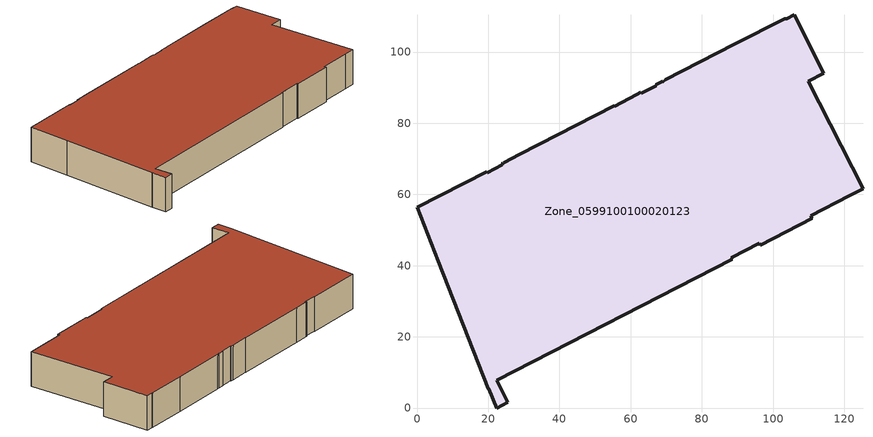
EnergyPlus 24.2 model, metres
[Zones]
Zone_0599100100020123
 floor ground (C_G): 89.16,102.15 103.32,109.37 103.77,109.3 105.93,110.42 114.28,94.06 109.82,91.78 125.25,61.53 121.41,59.57 110.58,54.01 110.67,53.75 110.95,53.25 96.34,45.75 96.09,46.24 88.27,42.22 88.56,41.75 22.4,7.79 25.55,1.6 22.42,0 20.21,5.45 20.04,5.44 5.93,41.18 0,56.39 19.55,66.43 19.7,66.14 23.99,68.35 23.84,68.64 24.04,68.75 24.47,68.59 24.33,68.9 28.89,71.26 55.43,84.87 55.5,84.74 61.64,88.05 62.8,88.66 62.95,88.36 67.22,90.55 67.07,90.84 68.96,91.81 69.07,91.57 69.67,92.17 z2.96
 wall outside (C_F): 5.93,41.18 20.04,5.44 20.21,5.45 22.42,0 25.55,1.6 22.4,7.79 88.56,41.75 88.27,42.22 96.09,46.24 96.34,45.75 110.95,53.25 110.67,53.75 110.58,54.01 121.41,59.57 125.25,61.53 109.82,91.78 114.28,94.06 105.93,110.42 103.77,109.3 103.32,109.37 89.16,102.15 69.67,92.17 69.07,91.57 68.96,91.81 67.07,90.84 67.22,90.55 62.95,88.36 62.8,88.66 61.64,88.05 55.5,84.74 55.43,84.87 28.89,71.26 24.33,68.9 24.47,68.59 24.04,68.75 23.84,68.64 23.99,68.35 19.7,66.14 19.55,66.43 0,56.39 5.93,41.18 z2.96:15.93
 roof outside (C_R): 89.16,102.15 69.67,92.17 69.07,91.57 68.96,91.81 67.07,90.84 67.22,90.55 62.95,88.36 62.8,88.66 61.64,88.05 55.5,84.74 55.43,84.87 28.89,71.26 24.33,68.9 24.47,68.59 24.04,68.75 23.84,68.64 23.99,68.35 19.7,66.14 19.55,66.43 0,56.39 5.93,41.18 20.04,5.44 20.21,5.45 22.42,0 25.55,1.6 22.4,7.79 88.56,41.75 88.27,42.22 96.09,46.24 96.34,45.75 110.95,53.25 110.67,53.75 110.58,54.01 121.41,59.57 125.25,61.53 109.82,91.78 114.28,94.06 105.93,110.42 103.77,109.3 103.32,109.37 z15.93
[BUILDING]
Pand.0599100100020123: North Axis=0; Terrain=City; Loads Convergence Tolerance Value=0.04; Temperature Convergence Tolerance Value=0.4; Solar Distribution=FullExterior; Maximum Number of Warmup Days=25; Minimum Number of Warmup Days=1
[Site:Location]
Rotterdam.The.Hague.AP_ZH_NLD Design_Conditions: Latitude=51.96; Longitude=4.45; Time Zone=1; Elevation=-4.5
[SITE:GROUNDTEMPERATURE:BUILDINGSURFACE]
18, 18, 18, 18, 18, 18, 18, 18, 18, 18, 18, 18
[MATERIAL] Thermal Absorptance=0.9; Solar Absorptance=0.7; Visible Absorptance=0.7
Name | Roughness | Thickness | Conductivity | Density | Specific Heat
G.TI.2015-2018 | MediumSmooth | 0.15 | 0.0428571 | 540 | 1210
F.TI.2015-2018 | Rough | 0.3 | 0.0666667 | 1920 | 840
R.TI.2015-2018 | MediumRough | 0.2 | 0.0333333 | 1500 | 1000
[CONSTRUCTION]
C_G: G.TI.2015-2018
C_F: F.TI.2015-2018
C_R: R.TI.2015-2018
[ZONE]
Zone_0599100100020123: Type=1; Multiplier=1; Ceiling Height=Autocalculate; Volume=Autocalculate; Floor Area=autocalculate; Part of Total Floor Area=Yes
[ZONEINFILTRATION:DESIGNFLOWRATE]
Infil_Zone_0599100100020123: Zone or ZoneList or Space or SpaceList=Zone_0599100100020123; Schedule=AlwaysOn; Design Flow Rate Calculation Method=Flow/Area; Flow Rate per Floor Area=0.0015; Constant Term Coefficient=1; Temperature Term Coefficient=0; Velocity Term Coefficient=0; Velocity Squared Term Coefficient=0
[HVACTEMPLATE:ZONE:IDEALLOADSAIRSYSTEM]
Zone_0599100100020123: Maximum Heating Supply Air Temperature=50; Minimum Cooling Supply Air Temperature=13; Maximum Heating Supply Air Humidity Ratio=0.0156; Minimum Cooling Supply Air Humidity Ratio=0.0077; Heating Limit=NoLimit; Cooling Limit=NoLimit; Dehumidification Control Type=ConstantSensibleHeatRatio; Cooling Sensible Heat Ratio=0.7; Dehumidification Setpoint=60; Humidification Control Type=None; Humidification Setpoint=30; Outdoor Air Method=None; Outdoor Air Flow Rate per Person=0.00944; Outdoor Air Flow Rate per Zone Floor Area=0; Outdoor Air Flow Rate per Zone=0; Demand Controlled Ventilation Type=None; Outdoor Air Economizer Type=NoEconomizer; Heat Recovery Type=None; Sensible Heat Recovery Effectiveness=0.7; Latent Heat Recovery Effectiveness=0.65
[ZONECONTROL:THERMOSTAT]
ThermostatControl_Zone_0599100100020123: Zone or ZoneList=Zone_0599100100020123; Control Type Schedule=DualSetpointControlType; Control 1=Thermostat_Zone_0599100100020123; Temperature Difference Between Cutout And Setpoint=0
[THERMOSTATSETPOINT:DUALSETPOINT]
Thermostat_Zone_0599100100020123: Heating Setpoint Temperature Schedule=HeatingSetpoint_Zone_0599100100020123; Cooling Setpoint Temperature Schedule=CoolingSetpoint_Zone_0599100100020123
[SCHEDULE:COMPACT]
HeatingSetpoint_Zone_0599100100020123: Through: 12/31, For: AllDays, Until: 24:00, 21
CoolingSetpoint_Zone_0599100100020123: Through: 12/31, For: AllDays, Until: 24:00, 24
DualSetpointControlType: Through: 12/31, For: AllDays, Until: 24:00, 4
AlwaysOn: Through: 12/31, For: AllDays, Until: 24:00, 1
